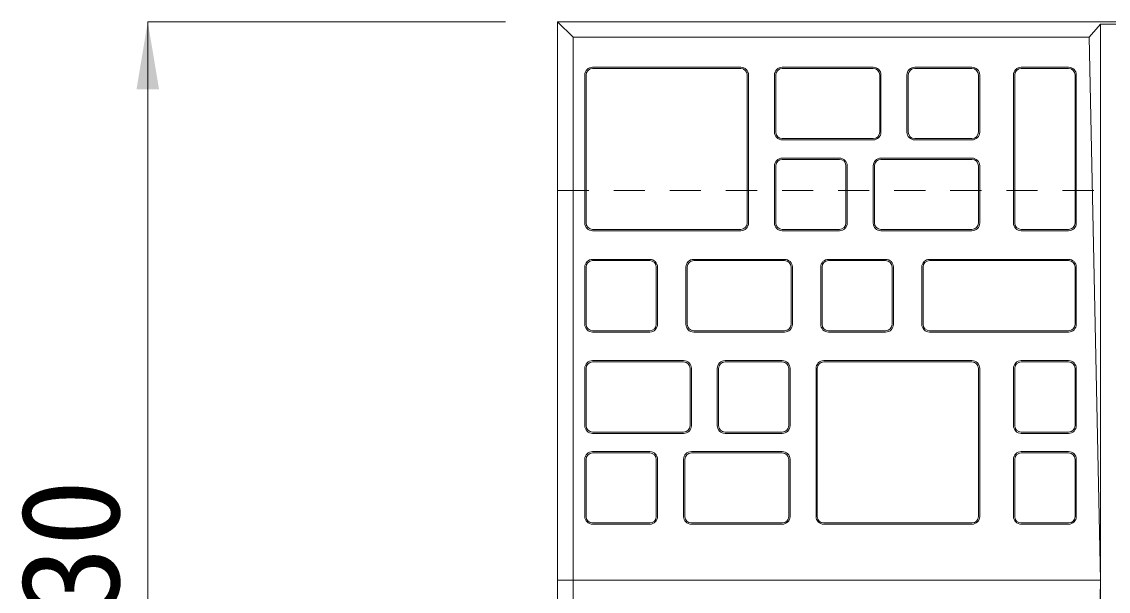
# Model space of a CAD drawing. Units: millimetres at full size, sheet at 1:40; details may follow other scales. Extents: x 69750 to 116230, y -28801 to 513.
# Drawn here: x 73178.1 to 73596.4, y -20991.9 to -20772.6 of the extents above; entities that cross this region are included whole.
import ezdxf
from ezdxf.enums import TextEntityAlignment as Align

# ---------------------------------------------------------------- set-up
doc = ezdxf.new("R2010")
doc.units = ezdxf.units.MM
doc.header["$LTSCALE"] = 40
doc.linetypes.add('USER1', pattern=[0.54, 0.3, -0.24])
for name, color, linetype, lineweight in [('受枠', 3, 'USER1', 9), ('寸法線', 7, 'Continuous', 9), ('本体', 7, 'Continuous', 20), ('模様', 3, 'Continuous', 5)]:
    doc.layers.add(name, color=color, linetype=linetype, lineweight=lineweight)
doc.styles.add('ＭＳ ゴシック', font='')
doc.styles.get('ＭＳ ゴシック').set_extended_font_data('MS Gothic')

# ---------------------------------------------------------------- blocks, each defined once
blk = doc.blocks.new('filled_arrow')
at = {"color": 0, "linetype": 'Continuous', "lineweight": -2}
blk.add_solid([(7.5, 1.25), (0, 0), (7.5, -1.25)], dxfattribs=at)

msp = doc.modelspace()

# ---------------------------------------------------------------- linework, layer by layer
at = {"layer": '受枠', "linetype": 'Continuous', "lineweight": 5}
for q in [(73593.41, -21201.56), (74173.41, -20773.56)]:
    msp.add_line((73593.41, -20773.56), q, dxfattribs=at)
at = {"layer": '寸法線'}
for p, q in [((73226.66, -20772.56), (73226.66, -21202.56)), ((73364.41, -20772.56), (73226.66, -20772.56))]:
    msp.add_line(p, q, dxfattribs=at)
at = {"layer": '本体'}
for p in [(73384.41, -21202.56), (74382.41, -20772.56), (73384.41, -21202.56)]:
    msp.add_line(p, (73384.41, -20772.56), dxfattribs=at)
at = {"layer": '本体', "lineweight": 5}
for p, q in [((73390.41, -20778.56), (73384.41, -20772.56)), ((73505.91, -20772.56), (73572.91, -20772.56)), ((73589.11, -20778.56), (73593.41, -20773.56)), ((73390.41, -20778.56), (73589.11, -20778.56)), ((73390.41, -20778.56), (73390.41, -21196.56)), ((73589.11, -20778.56), (73593.41, -20987.56)), ((73384.41, -20987.56), (73593.41, -20987.56)), ((73593.41, -20987.56), (73589.11, -21196.56))]:
    msp.add_line(p, q, dxfattribs=at)
at = {"layer": '本体', "linetype": 'USER1', "lineweight": 9}
msp.add_line((73384.41, -20837.56), (74382.41, -20837.56), dxfattribs=at)
at = {"layer": '模様'}
for p, q in [((73454.91, -20790.06), (73397.91, -20790.06)), ((73454.91, -20790.56), (73397.91, -20790.56)), ((73505.91, -20790.06), (73470.91, -20790.06)), ((73505.91, -20790.56), (73470.91, -20790.56)), ((73543.91, -20790.06), (73521.91, -20790.06)), ((73543.91, -20790.56), (73521.91, -20790.56)), ((73581.11, -20790.06), (73562.91, -20790.06)), ((73581.11, -20790.56), (73562.91, -20790.56)), ((73394.91, -20793.06), (73394.91, -20850.06)), ((73395.41, -20793.06), (73395.41, -20850.06)), ((73457.41, -20850.06), (73457.41, -20793.06)), ((73457.91, -20850.06), (73457.91, -20793.06)), ((73467.91, -20793.06), (73467.91, -20815.06)), ((73468.41, -20793.06), (73468.41, -20815.06)), ((73508.41, -20815.06), (73508.41, -20793.06)), ((73508.91, -20815.06), (73508.91, -20793.06)), ((73518.91, -20793.06), (73518.91, -20815.06)), ((73519.41, -20793.06), (73519.41, -20815.06)), ((73546.41, -20815.06), (73546.41, -20793.06)), ((73546.91, -20815.06), (73546.91, -20793.06)), ((73559.91, -20793.06), (73559.91, -20850.06)), ((73560.41, -20793.06), (73560.41, -20850.06)), ((73583.61, -20850.06), (73583.61, -20793.06)), ((73584.11, -20850.06), (73584.11, -20793.06)), ((73470.91, -20817.56), (73505.91, -20817.56)), ((73470.91, -20818.06), (73505.91, -20818.06)), ((73521.91, -20817.56), (73543.91, -20817.56)), ((73521.91, -20818.06), (73543.91, -20818.06)), ((73492.91, -20825.06), (73470.91, -20825.06)), ((73492.91, -20825.56), (73470.91, -20825.56)), ((73543.91, -20825.06), (73508.91, -20825.06)), ((73543.91, -20825.56), (73508.91, -20825.56)), ((73467.91, -20828.06), (73467.91, -20850.06)), ((73468.41, -20828.06), (73468.41, -20850.06)), ((73495.41, -20850.06), (73495.41, -20828.06)), ((73495.91, -20850.06), (73495.91, -20828.06)), ((73505.91, -20828.06), (73505.91, -20850.06)), ((73506.41, -20828.06), (73506.41, -20850.06)), ((73546.41, -20850.06), (73546.41, -20828.06)), ((73546.91, -20850.06), (73546.91, -20828.06)), ((73397.91, -20852.56), (73454.91, -20852.56)), ((73397.91, -20853.06), (73454.91, -20853.06)), ((73470.91, -20852.56), (73492.91, -20852.56)), ((73470.91, -20853.06), (73492.91, -20853.06)), ((73508.91, -20852.56), (73543.91, -20852.56)), ((73508.91, -20853.06), (73543.91, -20853.06)), ((73562.91, -20852.56), (73581.11, -20852.56)), ((73562.91, -20853.06), (73581.11, -20853.06)), ((73394.91, -20867.06), (73394.91, -20889.06)), ((73395.41, -20867.06), (73395.41, -20889.06)), ((73419.91, -20864.06), (73397.91, -20864.06)), ((73419.91, -20864.56), (73397.91, -20864.56)), ((73422.41, -20889.06), (73422.41, -20867.06)), ((73422.91, -20889.06), (73422.91, -20867.06)), ((73433.81, -20867.06), (73433.81, -20889.06)), ((73434.31, -20867.06), (73434.31, -20889.06)), ((73471.81, -20864.06), (73436.81, -20864.06)), ((73471.81, -20864.56), (73436.81, -20864.56)), ((73474.31, -20889.06), (73474.31, -20867.06)), ((73474.81, -20889.06), (73474.81, -20867.06)), ((73485.71, -20867.06), (73485.71, -20889.06)), ((73486.21, -20867.06), (73486.21, -20889.06)), ((73510.71, -20864.06), (73488.71, -20864.06)), ((73510.71, -20864.56), (73488.71, -20864.56)), ((73513.21, -20889.06), (73513.21, -20867.06)), ((73513.71, -20889.06), (73513.71, -20867.06)), ((73524.61, -20867.06), (73524.61, -20889.06)), ((73525.11, -20867.06), (73525.11, -20889.06)), ((73581.11, -20864.06), (73527.61, -20864.06)), ((73581.11, -20864.56), (73527.61, -20864.56)), ((73583.61, -20889.06), (73583.61, -20867.06)), ((73584.11, -20889.06), (73584.11, -20867.06)), ((73397.91, -20891.56), (73419.91, -20891.56)), ((73397.91, -20892.06), (73419.91, -20892.06)), ((73436.81, -20891.56), (73471.81, -20891.56)), ((73436.81, -20892.06), (73471.81, -20892.06)), ((73488.71, -20891.56), (73510.71, -20891.56)), ((73488.71, -20892.06), (73510.71, -20892.06)), ((73527.61, -20891.56), (73581.11, -20891.56)), ((73527.61, -20892.06), (73581.11, -20892.06)), ((73432.91, -20903.06), (73397.91, -20903.06)), ((73432.91, -20903.56), (73397.91, -20903.56)), ((73470.91, -20903.06), (73448.91, -20903.06)), ((73470.91, -20903.56), (73448.91, -20903.56)), ((73543.91, -20903.06), (73486.91, -20903.06)), ((73543.91, -20903.56), (73486.91, -20903.56)), ((73581.11, -20903.06), (73562.91, -20903.06)), ((73581.11, -20903.56), (73562.91, -20903.56)), ((73394.91, -20906.06), (73394.91, -20928.06)), ((73395.41, -20906.06), (73395.41, -20928.06)), ((73435.41, -20928.06), (73435.41, -20906.06)), ((73435.91, -20928.06), (73435.91, -20906.06)), ((73445.91, -20906.06), (73445.91, -20928.06)), ((73446.41, -20906.06), (73446.41, -20928.06)), ((73473.41, -20928.06), (73473.41, -20906.06)), ((73473.91, -20928.06), (73473.91, -20906.06)), ((73483.91, -20906.06), (73483.91, -20963.06)), ((73484.41, -20906.06), (73484.41, -20963.06)), ((73546.41, -20963.06), (73546.41, -20906.06)), ((73546.91, -20963.06), (73546.91, -20906.06)), ((73559.91, -20906.06), (73559.91, -20928.06)), ((73560.41, -20906.06), (73560.41, -20928.06)), ((73583.61, -20928.06), (73583.61, -20906.06)), ((73584.11, -20928.06), (73584.11, -20906.06)), ((73397.91, -20930.56), (73432.91, -20930.56)), ((73397.91, -20931.06), (73432.91, -20931.06)), ((73448.91, -20930.56), (73470.91, -20930.56)), ((73448.91, -20931.06), (73470.91, -20931.06)), ((73562.91, -20930.56), (73581.11, -20930.56)), ((73562.91, -20931.06), (73581.11, -20931.06)), ((73419.91, -20938.06), (73397.91, -20938.06)), ((73419.91, -20938.56), (73397.91, -20938.56)), ((73470.91, -20938.06), (73435.91, -20938.06)), ((73470.91, -20938.56), (73435.91, -20938.56)), ((73581.11, -20938.06), (73562.91, -20938.06)), ((73581.11, -20938.56), (73562.91, -20938.56)), ((73394.91, -20941.06), (73394.91, -20963.06)), ((73395.41, -20941.06), (73395.41, -20963.06)), ((73422.41, -20963.06), (73422.41, -20941.06)), ((73422.91, -20963.06), (73422.91, -20941.06)), ((73432.91, -20941.06), (73432.91, -20963.06)), ((73433.41, -20941.06), (73433.41, -20963.06)), ((73473.41, -20963.06), (73473.41, -20941.06)), ((73473.91, -20963.06), (73473.91, -20941.06)), ((73559.91, -20941.06), (73559.91, -20963.06)), ((73560.41, -20941.06), (73560.41, -20963.06)), ((73583.61, -20963.06), (73583.61, -20941.06)), ((73584.11, -20963.06), (73584.11, -20941.06)), ((73397.91, -20965.56), (73419.91, -20965.56)), ((73397.91, -20966.06), (73419.91, -20966.06)), ((73435.91, -20965.56), (73470.91, -20965.56)), ((73435.91, -20966.06), (73470.91, -20966.06)), ((73486.91, -20965.56), (73543.91, -20965.56)), ((73486.91, -20966.06), (73543.91, -20966.06)), ((73562.91, -20965.56), (73581.11, -20965.56)), ((73562.91, -20966.06), (73581.11, -20966.06))]:
    msp.add_line(p, q, dxfattribs=at)
for centre, radius, start, end in [((73397.91, -20793.06), 3, 90, 180), ((73397.91, -20793.06), 2.5, 90, 180), ((73454.91, -20793.06), 3, 0, 90), ((73454.91, -20793.06), 2.5, 0, 90), ((73470.91, -20793.06), 3, 90, 180), ((73470.91, -20793.06), 2.5, 90, 180), ((73505.91, -20793.06), 3, 0, 90), ((73505.91, -20793.06), 2.5, 0, 90), ((73521.91, -20793.06), 3, 90, 180), ((73521.91, -20793.06), 2.5, 90, 180), ((73543.91, -20793.06), 3, 0, 90), ((73543.91, -20793.06), 2.5, 0, 90), ((73562.91, -20793.06), 3, 90, 180), ((73562.91, -20793.06), 2.5, 90, 180), ((73581.11, -20793.06), 3, 0, 90), ((73581.11, -20793.06), 2.5, 0, 90), ((73470.91, -20815.06), 3, 180, 270), ((73470.91, -20815.06), 2.5, 180, 270), ((73505.91, -20815.06), 3, 270, 0), ((73505.91, -20815.06), 2.5, 270, 0), ((73521.91, -20815.06), 3, 180, 270), ((73521.91, -20815.06), 2.5, 180, 270), ((73543.91, -20815.06), 3, 270, 0), ((73543.91, -20815.06), 2.5, 270, 0), ((73470.91, -20828.06), 3, 90, 180), ((73470.91, -20828.06), 2.5, 90, 180), ((73492.91, -20828.06), 3, 0, 90), ((73492.91, -20828.06), 2.5, 0, 90), ((73508.91, -20828.06), 3, 90, 180), ((73508.91, -20828.06), 2.5, 90, 180), ((73543.91, -20828.06), 3, 0, 90), ((73543.91, -20828.06), 2.5, 0, 90), ((73397.91, -20850.06), 3, 180, 270), ((73397.91, -20850.06), 2.5, 180, 270), ((73454.91, -20850.06), 3, 270, 0), ((73454.91, -20850.06), 2.5, 270, 0), ((73470.91, -20850.06), 3, 180, 270), ((73470.91, -20850.06), 2.5, 180, 270), ((73492.91, -20850.06), 3, 270, 0), ((73492.91, -20850.06), 2.5, 270, 0), ((73508.91, -20850.06), 3, 180, 270), ((73508.91, -20850.06), 2.5, 180, 270), ((73543.91, -20850.06), 3, 270, 0), ((73543.91, -20850.06), 2.5, 270, 0), ((73562.91, -20850.06), 3, 180, 270), ((73562.91, -20850.06), 2.5, 180, 270), ((73581.11, -20850.06), 3, 270, 0), ((73581.11, -20850.06), 2.5, 270, 0), ((73397.91, -20867.06), 3, 90, 180), ((73397.91, -20867.06), 2.5, 90, 180), ((73419.91, -20867.06), 3, 0, 90), ((73419.91, -20867.06), 2.5, 0, 90), ((73436.81, -20867.06), 3, 90, 180), ((73436.81, -20867.06), 2.5, 90, 180), ((73471.81, -20867.06), 3, 0, 90), ((73471.81, -20867.06), 2.5, 0, 90), ((73488.71, -20867.06), 3, 90, 180), ((73488.71, -20867.06), 2.5, 90, 180), ((73510.71, -20867.06), 3, 0, 90), ((73510.71, -20867.06), 2.5, 0, 90), ((73527.61, -20867.06), 3, 90, 180), ((73527.61, -20867.06), 2.5, 90, 180), ((73581.11, -20867.06), 3, 0, 90), ((73581.11, -20867.06), 2.5, 0, 90), ((73397.91, -20889.06), 3, 180, 270), ((73397.91, -20889.06), 2.5, 180, 270), ((73419.91, -20889.06), 3, 270, 0), ((73419.91, -20889.06), 2.5, 270, 0), ((73436.81, -20889.06), 3, 180, 270), ((73436.81, -20889.06), 2.5, 180, 270), ((73471.81, -20889.06), 3, 270, 0), ((73471.81, -20889.06), 2.5, 270, 0), ((73488.71, -20889.06), 3, 180, 270), ((73488.71, -20889.06), 2.5, 180, 270), ((73510.71, -20889.06), 3, 270, 0), ((73510.71, -20889.06), 2.5, 270, 0), ((73527.61, -20889.06), 3, 180, 270), ((73527.61, -20889.06), 2.5, 180, 270), ((73581.11, -20889.06), 3, 270, 0), ((73581.11, -20889.06), 2.5, 270, 0), ((73397.91, -20906.06), 3, 90, 180), ((73397.91, -20906.06), 2.5, 90, 180), ((73432.91, -20906.06), 3, 0, 90), ((73432.91, -20906.06), 2.5, 0, 90), ((73448.91, -20906.06), 3, 90, 180), ((73448.91, -20906.06), 2.5, 90, 180), ((73470.91, -20906.06), 3, 0, 90), ((73470.91, -20906.06), 2.5, 0, 90), ((73486.91, -20906.06), 3, 90, 180), ((73486.91, -20906.06), 2.5, 90, 180), ((73543.91, -20906.06), 3, 0, 90), ((73543.91, -20906.06), 2.5, 0, 90), ((73562.91, -20906.06), 3, 90, 180), ((73562.91, -20906.06), 2.5, 90, 180), ((73581.11, -20906.06), 3, 0, 90), ((73581.11, -20906.06), 2.5, 0, 90), ((73397.91, -20928.06), 3, 180, 270), ((73397.91, -20928.06), 2.5, 180, 270), ((73432.91, -20928.06), 3, 270, 0), ((73432.91, -20928.06), 2.5, 270, 0), ((73448.91, -20928.06), 3, 180, 270), ((73448.91, -20928.06), 2.5, 180, 270), ((73470.91, -20928.06), 3, 270, 0), ((73470.91, -20928.06), 2.5, 270, 0), ((73562.91, -20928.06), 3, 180, 270), ((73562.91, -20928.06), 2.5, 180, 270), ((73581.11, -20928.06), 3, 270, 0), ((73581.11, -20928.06), 2.5, 270, 0), ((73397.91, -20941.06), 3, 90, 180), ((73397.91, -20941.06), 2.5, 90, 180), ((73419.91, -20941.06), 3, 0, 90), ((73419.91, -20941.06), 2.5, 0, 90), ((73435.91, -20941.06), 3, 90, 180), ((73435.91, -20941.06), 2.5, 90, 180), ((73470.91, -20941.06), 3, 0, 90), ((73470.91, -20941.06), 2.5, 0, 90), ((73562.91, -20941.06), 3, 90, 180), ((73562.91, -20941.06), 2.5, 90, 180), ((73581.11, -20941.06), 3, 0, 90), ((73581.11, -20941.06), 2.5, 0, 90), ((73397.91, -20963.06), 3, 180, 270), ((73397.91, -20963.06), 2.5, 180, 270), ((73419.91, -20963.06), 3, 270, 0), ((73419.91, -20963.06), 2.5, 270, 0), ((73435.91, -20963.06), 3, 180, 270), ((73435.91, -20963.06), 2.5, 180, 270), ((73470.91, -20963.06), 3, 270, 0), ((73470.91, -20963.06), 2.5, 270, 0), ((73486.91, -20963.06), 3, 180, 270), ((73486.91, -20963.06), 2.5, 180, 270), ((73543.91, -20963.06), 3, 270, 0), ((73543.91, -20963.06), 2.5, 270, 0), ((73562.91, -20963.06), 3, 180, 270), ((73562.91, -20963.06), 2.5, 180, 270), ((73581.11, -20963.06), 3, 270, 0), ((73581.11, -20963.06), 2.5, 270, 0)]:
    msp.add_arc(centre, radius, start, end, dxfattribs=at)

# ---------------------------------------------------------------- block references
at = {"layer": '寸法線', "xscale": 3.47, "yscale": 3.47, "rotation": 270}
msp.add_blockref('filled_arrow', (73226.66, -20772.56), dxfattribs=at)

# ---------------------------------------------------------------- texts
at = {"layer": '寸法線', "style": 'ＭＳ ゴシック'}
msp.add_text('430', height=37.98, rotation=90, dxfattribs=at).set_placement((73196.66, -20987.56), align=Align.MIDDLE_CENTER)

doc.saveas('drawing.dxf')
